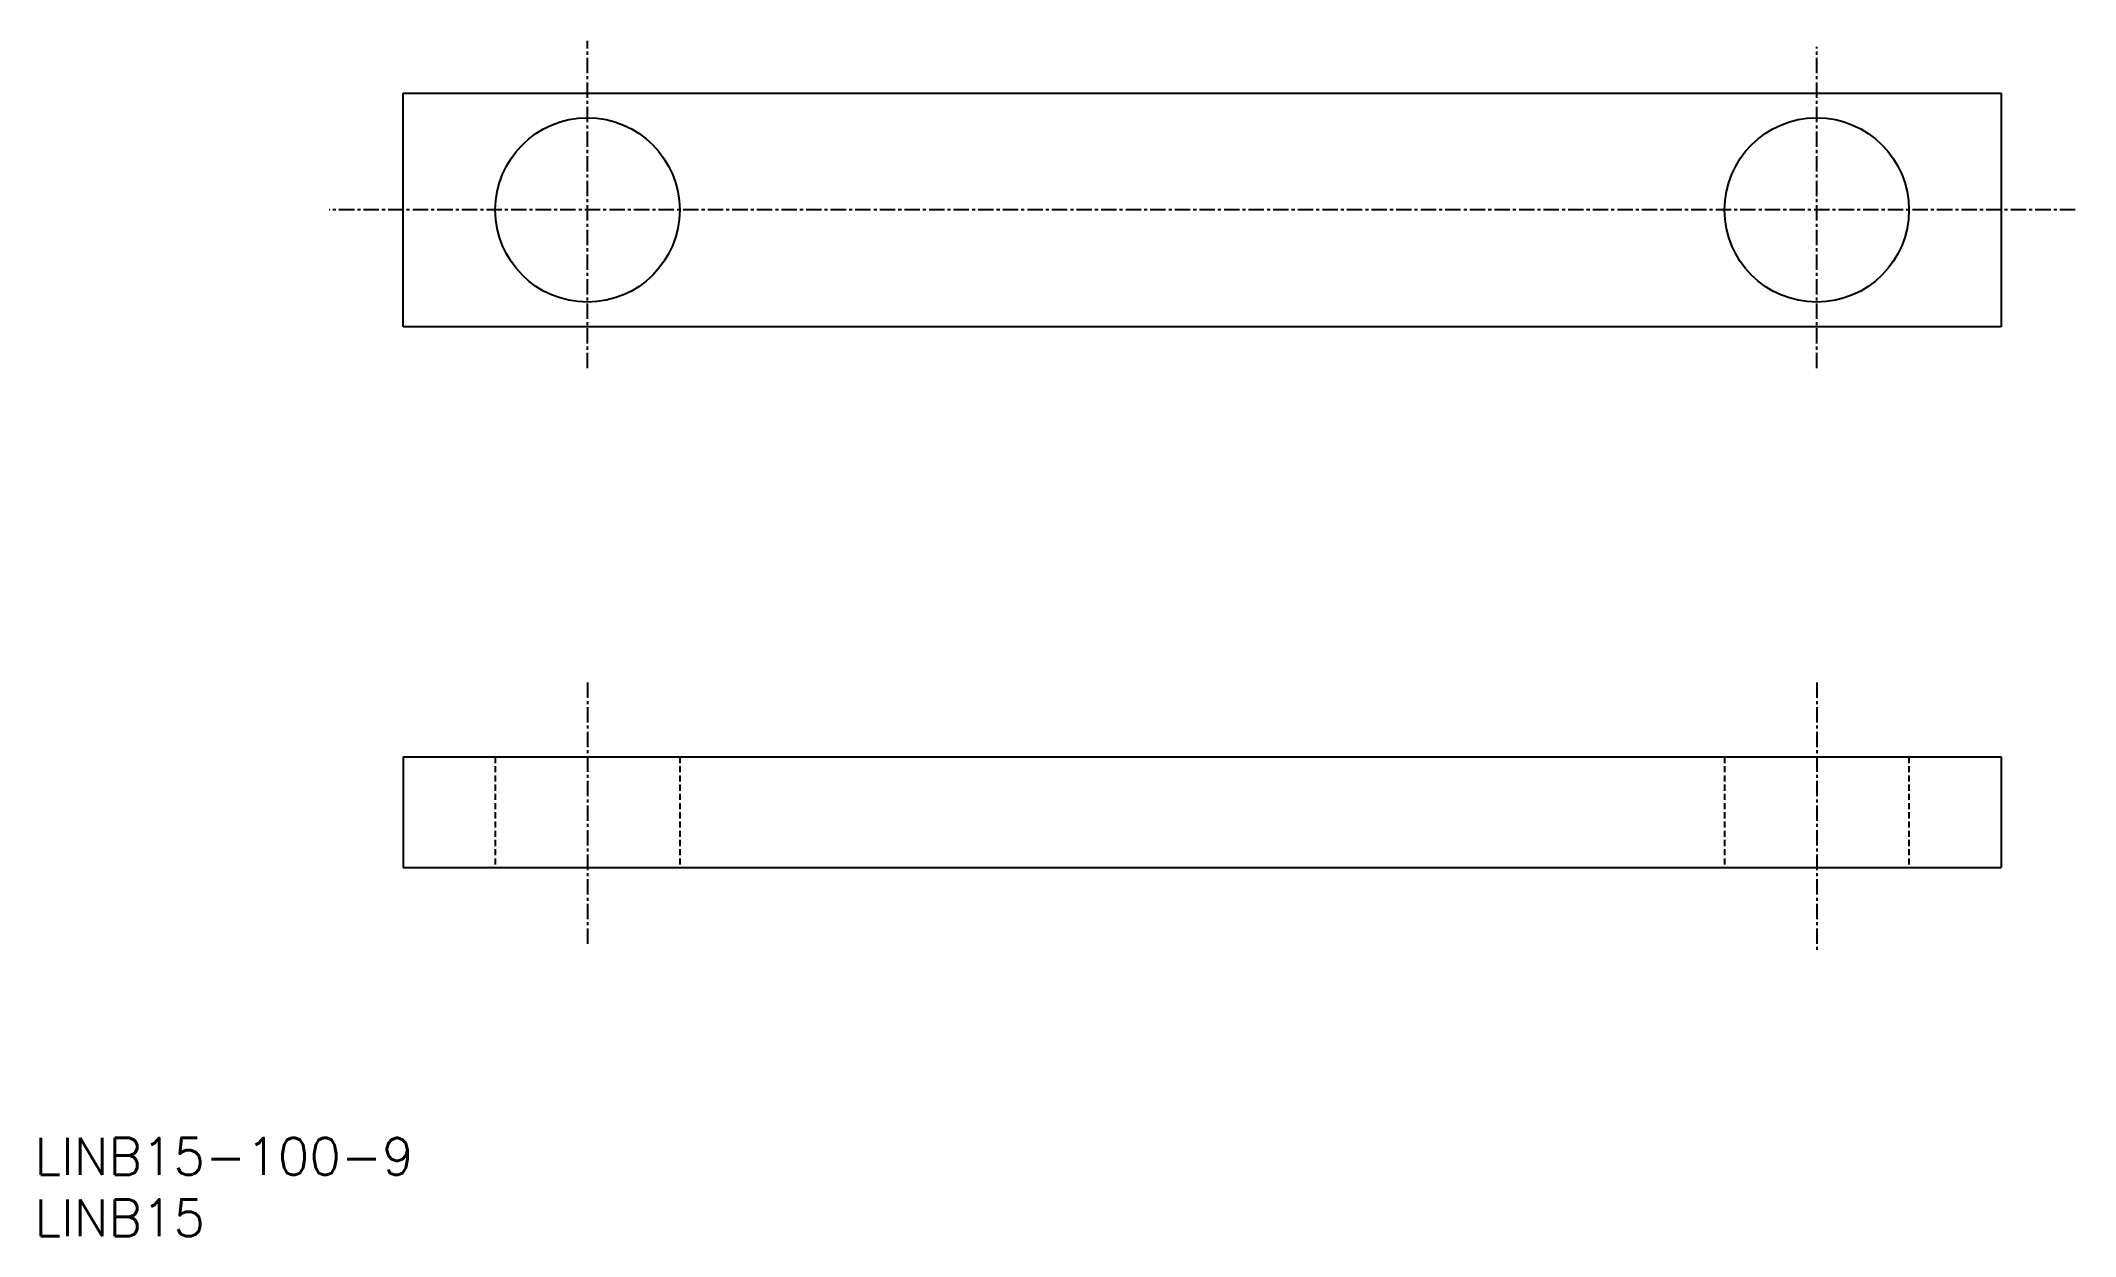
# Model space of a CAD drawing. Extents: x 1 to 166, y 0 to 97.
import ezdxf

# ---------------------------------------------------------------- set-up
doc = ezdxf.new("R2010")
doc.units = 0
doc.linetypes.add('CENTER', pattern=[2, 1.25, -0.25, 0.25, -0.25])
doc.linetypes.add('DASHED', pattern=[0.75, 0.5, -0.25])
doc.layers.get('0').update_dxf_attribs({"linetype": 'CONTINUOUS'})
doc.styles.get("Standard").update_dxf_attribs({"font": 'txt.shx'})

# ---------------------------------------------------------------- blocks, each defined once
blk = doc.blocks.new('*U6')
at = {"color": 7, "linetype": 'CONTINUOUS'}
blk.add_text('LINB15', height=3, dxfattribs=at).set_placement((0, 0))
blk = doc.blocks.new('*U7')
at = {"color": 7, "linetype": 'CONTINUOUS'}
blk.add_text('LINB15-100-9', height=3, dxfattribs=at).set_placement((0, 5))

msp = doc.modelspace()

# ---------------------------------------------------------------- linework, layer by layer
at = {"color": 1, "linetype": 'CENTER'}
for p, q in [((45, 70.63), (45, 97.27)), ((145, 70.63), (145, 96.78)), ((166.03, 83.5), (23.97, 83.5)), ((45, 45.05), (45, 23.55)), ((145, 45.05), (145, 23.06))]:
    msp.add_line(p, q, dxfattribs=at)
for p, q in [((30, 93), (160, 93)), ((30, 74), (30, 93)), ((44.5, 93), (44.5, 93)), ((55, 93), (55, 93)), ((160, 93), (160, 74)), ((160, 74), (30, 74)), ((30, 39), (160, 39)), ((30, 39), (30, 30)), ((160, 39), (160, 30)), ((30, 30), (160, 30))]:
    msp.add_line(p, q)
at = {"color": 3, "linetype": 'DASHED'}
for p, q in [((37.5, 39), (37.5, 30)), ((52.5, 39), (52.5, 30)), ((137.5, 39), (137.5, 30)), ((152.5, 39), (152.5, 30))]:
    msp.add_line(p, q, dxfattribs=at)
for centre in [(45, 83.5), (145, 83.5)]:
    msp.add_circle(centre, 7.5)

# ---------------------------------------------------------------- block references
at = {"color": 7, "linetype": 'CONTINUOUS'}
for name in ['*U7', '*U6']:
    msp.add_blockref(name, (0, 0), dxfattribs=at)

doc.saveas('drawing.dxf')
